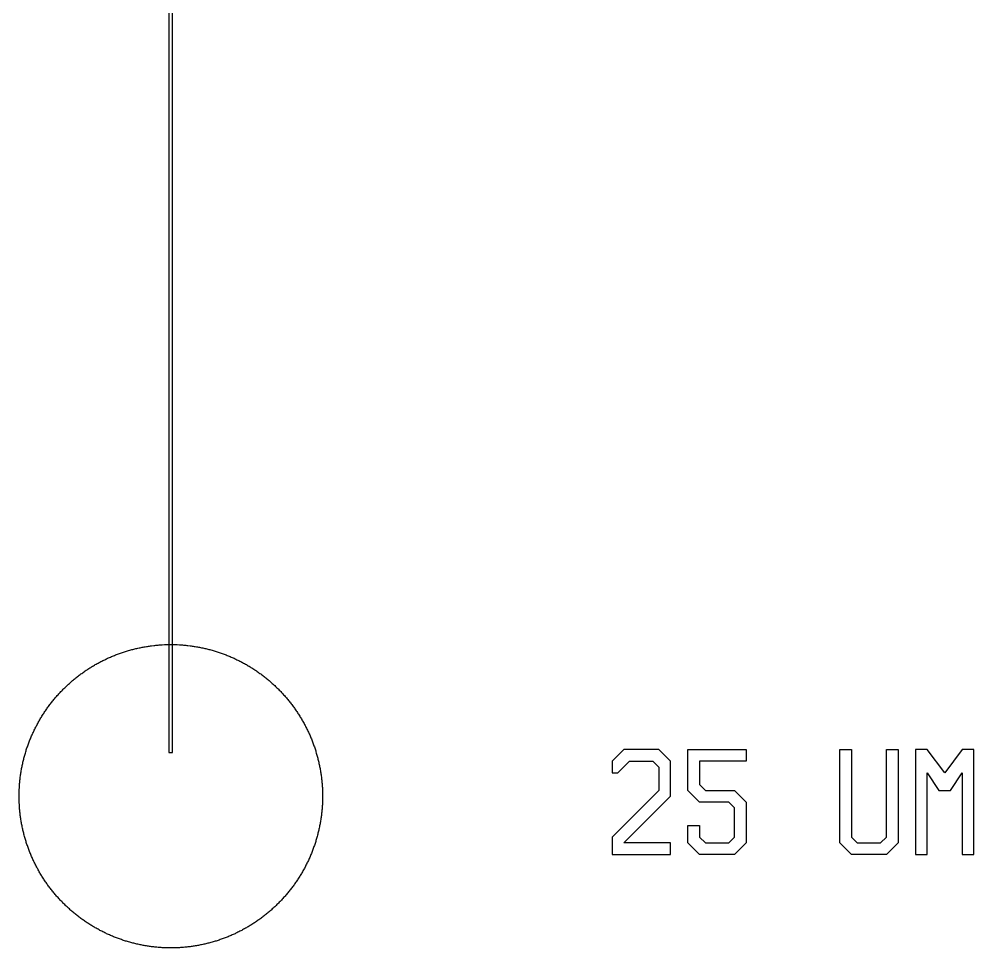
# Model space of a CAD drawing. Extents: x -30714 to 30714, y -38788 to 39084.
# Drawn here: x -999 to 5293, y 21212 to 27334 of the extents above; entities that cross this region are included whole.
import ezdxf

# ---------------------------------------------------------------- set-up
doc = ezdxf.new("R2010")
doc.units = 0
doc.layers.add('New_Layer', color=20, linetype='CONTINUOUS')
doc.layers.add('Poly', color=20, linetype='CONTINUOUS')

msp = doc.modelspace()

# ---------------------------------------------------------------- linework, layer by layer
at = {"layer": 'New_Layer'}
for points in [[(-12.5, 22500), (12.5, 22500), (12.5, 33500), (-12.5, 33500)], [(1000.75, 22197.45), (1000.45, 22183.35), (999.95, 22169.25), (999.25, 22155.2), (998.8, 22148.15), (998.35, 22141.15), (997.85, 22134.15), (997.25, 22127.1), (996.65, 22120.1), (995.95, 22113.05), (995.25, 22106.05), (994.5, 22099.05), (992.8, 22085.05), (991.9, 22078.1), (990.9, 22071.1), (989.9, 22064.15), (988.85, 22057.2), (987.75, 22050.25), (986.55, 22043.25), (985.35, 22036.35), (984.1, 22029.4), (982.8, 22022.5), (981.45, 22015.55), (980.05, 22008.7), (978.6, 22001.8), (977.1, 21994.95), (975.55, 21988.05), (973.95, 21981.2), (972.3, 21974.35), (970.6, 21967.5), (968.85, 21960.65), (967.05, 21953.85), (965.2, 21947.05), (963.35, 21940.3), (961.4, 21933.5), (959.4, 21926.7), (957.4, 21920), (955.3, 21913.25), (953.2, 21906.55), (948.8, 21893.15), (946.5, 21886.45), (944.2, 21879.8), (941.85, 21873.2), (939.45, 21866.55), (937, 21859.95), (934.5, 21853.4), (931.95, 21846.8), (929.35, 21840.25), (926.75, 21833.8), (924.05, 21827.25), (921.3, 21820.7), (918.55, 21814.3), (915.7, 21807.8), (912.85, 21801.4), (909.95, 21795), (907, 21788.6), (904, 21782.25), (900.95, 21775.9), (897.85, 21769.55), (894.7, 21763.2), (891.5, 21756.9), (888.3, 21750.65), (885.05, 21744.45), (881.75, 21738.25), (878.35, 21732), (875, 21725.9), (871.55, 21719.75), (868.05, 21713.6), (864.5, 21707.5), (860.95, 21701.45), (857.3, 21695.35), (853.7, 21689.4), (850, 21683.4), (846.2, 21677.35), (842.45, 21671.45), (838.6, 21665.5), (834.75, 21659.65), (830.85, 21653.8), (826.9, 21648), (822.9, 21642.15), (818.85, 21636.35), (814.8, 21630.65), (810.7, 21624.95), (806.55, 21619.25), (802.35, 21613.6), (798.1, 21607.95), (793.85, 21602.35), (789.55, 21596.8), (785.2, 21591.25), (780.8, 21585.75), (776.35, 21580.25), (771.9, 21574.8), (767.4, 21569.4), (762.85, 21564), (758.25, 21558.6), (753.65, 21553.35), (749, 21548.05), (744.3, 21542.8), (739.55, 21537.55), (734.8, 21532.35), (730.05, 21527.25), (725.15, 21522.1), (720.3, 21517.05), (715.4, 21512), (710.45, 21506.95), (705.45, 21501.95), (700.4, 21497), (695.35, 21492.1), (690.3, 21487.25), (685.15, 21482.35), (680.05, 21477.6), (674.85, 21472.85), (669.6, 21468.1), (664.35, 21463.4), (659.05, 21458.75), (653.8, 21454.15), (648.4, 21449.55), (643, 21445), (637.6, 21440.5), (632.15, 21436.05), (626.65, 21431.6), (621.15, 21427.2), (615.6, 21422.85), (610.05, 21418.55), (604.45, 21414.3), (598.8, 21410.05), (593.15, 21405.85), (587.45, 21401.7), (581.75, 21397.6), (576.05, 21393.55), (570.25, 21389.5), (564.4, 21385.5), (558.6, 21381.55), (552.75, 21377.65), (546.9, 21373.8), (540.95, 21369.95), (535.05, 21366.2), (529, 21362.4), (523, 21358.7), (517.05, 21355.1), (510.95, 21351.45), (504.9, 21347.9), (498.8, 21344.35), (492.65, 21340.85), (486.5, 21337.4), (480.4, 21334.05), (474.15, 21330.65), (467.95, 21327.35), (461.75, 21324.1), (455.5, 21320.9), (449.2, 21317.7), (442.85, 21314.55), (436.5, 21311.45), (430.15, 21308.4), (423.8, 21305.4), (417.4, 21302.45), (411, 21299.55), (404.6, 21296.7), (398.1, 21293.85), (391.7, 21291.1), (385.15, 21288.35), (378.6, 21285.65), (372.15, 21283.05), (365.6, 21280.45), (359, 21277.9), (352.45, 21275.4), (345.85, 21272.95), (339.2, 21270.55), (332.6, 21268.2), (325.95, 21265.9), (319.25, 21263.6), (305.85, 21259.2), (299.15, 21257.1), (292.4, 21255), (285.7, 21253), (278.9, 21251), (272.1, 21249.05), (265.35, 21247.2), (258.55, 21245.35), (251.75, 21243.55), (244.9, 21241.8), (238.05, 21240.1), (231.2, 21238.45), (224.35, 21236.85), (217.45, 21235.3), (210.6, 21233.8), (203.7, 21232.35), (196.85, 21230.95), (189.9, 21229.6), (183, 21228.3), (176.05, 21227.05), (169.15, 21225.85), (162.15, 21224.65), (155.2, 21223.55), (148.25, 21222.5), (141.3, 21221.5), (134.3, 21220.5), (127.35, 21219.6), (113.35, 21217.9), (106.35, 21217.15), (99.35, 21216.45), (92.3, 21215.75), (85.3, 21215.15), (78.25, 21214.55), (71.25, 21214.05), (64.25, 21213.6), (57.2, 21213.15), (43.15, 21212.45), (29.05, 21211.95), (14.95, 21211.65), (0.85, 21211.55), (-13.25, 21211.65), (-27.35, 21211.95), (-41.45, 21212.45), (-55.5, 21213.15), (-62.55, 21213.6), (-69.55, 21214.05), (-76.55, 21214.55), (-83.6, 21215.15), (-90.6, 21215.75), (-97.65, 21216.45), (-104.65, 21217.15), (-111.65, 21217.9), (-125.65, 21219.6), (-132.6, 21220.5), (-139.6, 21221.5), (-146.55, 21222.5), (-153.5, 21223.55), (-160.45, 21224.65), (-167.45, 21225.85), (-174.35, 21227.05), (-181.3, 21228.3), (-188.2, 21229.6), (-195.15, 21230.95), (-202, 21232.35), (-208.9, 21233.8), (-215.75, 21235.3), (-222.65, 21236.85), (-229.5, 21238.45), (-236.35, 21240.1), (-243.2, 21241.8), (-250.05, 21243.55), (-256.85, 21245.35), (-263.65, 21247.2), (-270.4, 21249.05), (-277.2, 21251), (-284, 21253), (-290.7, 21255), (-297.45, 21257.1), (-304.15, 21259.2), (-317.55, 21263.6), (-324.25, 21265.9), (-330.9, 21268.2), (-337.5, 21270.55), (-344.15, 21272.95), (-350.75, 21275.4), (-357.3, 21277.9), (-363.9, 21280.45), (-370.45, 21283.05), (-376.9, 21285.65), (-383.45, 21288.35), (-390, 21291.1), (-396.4, 21293.85), (-402.9, 21296.7), (-409.3, 21299.55), (-415.7, 21302.45), (-422.1, 21305.4), (-428.45, 21308.4), (-434.8, 21311.45), (-441.15, 21314.55), (-447.5, 21317.7), (-453.8, 21320.9), (-460.05, 21324.1), (-466.25, 21327.35), (-472.45, 21330.65), (-478.7, 21334.05), (-484.8, 21337.4), (-490.95, 21340.85), (-497.1, 21344.35), (-503.2, 21347.9), (-509.25, 21351.45), (-515.35, 21355.1), (-521.3, 21358.7), (-527.3, 21362.4), (-533.35, 21366.2), (-539.25, 21369.95), (-545.2, 21373.8), (-551.05, 21377.65), (-556.9, 21381.55), (-562.7, 21385.5), (-568.55, 21389.5), (-574.35, 21393.55), (-580.05, 21397.6), (-585.75, 21401.7), (-591.45, 21405.85), (-597.1, 21410.05), (-602.75, 21414.3), (-608.35, 21418.55), (-613.9, 21422.85), (-619.45, 21427.2), (-624.95, 21431.6), (-630.45, 21436.05), (-635.9, 21440.5), (-641.3, 21445), (-646.7, 21449.55), (-652.1, 21454.15), (-657.35, 21458.75), (-662.65, 21463.4), (-667.9, 21468.1), (-673.15, 21472.85), (-678.35, 21477.6), (-683.45, 21482.35), (-688.6, 21487.25), (-693.65, 21492.1), (-698.7, 21497), (-703.75, 21501.95), (-708.75, 21506.95), (-713.7, 21512), (-718.6, 21517.05), (-723.45, 21522.1), (-728.35, 21527.25), (-733.1, 21532.35), (-737.85, 21537.55), (-742.6, 21542.8), (-747.3, 21548.05), (-751.95, 21553.35), (-756.55, 21558.6), (-761.15, 21564), (-765.7, 21569.4), (-770.2, 21574.8), (-774.65, 21580.25), (-779.1, 21585.75), (-783.5, 21591.25), (-787.85, 21596.8), (-792.15, 21602.35), (-796.4, 21607.95), (-800.65, 21613.6), (-804.85, 21619.25), (-809, 21624.95), (-813.1, 21630.65), (-817.15, 21636.35), (-821.2, 21642.15), (-825.2, 21648), (-829.15, 21653.8), (-833.05, 21659.65), (-836.9, 21665.5), (-840.75, 21671.45), (-844.5, 21677.35), (-848.3, 21683.4), (-852, 21689.4), (-855.6, 21695.35), (-859.25, 21701.45), (-862.8, 21707.5), (-866.35, 21713.6), (-869.85, 21719.75), (-873.3, 21725.9), (-876.65, 21732), (-880.05, 21738.25), (-883.35, 21744.45), (-886.6, 21750.65), (-889.8, 21756.9), (-893, 21763.2), (-896.15, 21769.55), (-899.25, 21775.9), (-902.3, 21782.25), (-905.3, 21788.6), (-908.25, 21795), (-911.15, 21801.4), (-914, 21807.8), (-916.85, 21814.3), (-919.6, 21820.7), (-922.35, 21827.25), (-925.05, 21833.8), (-927.65, 21840.25), (-930.25, 21846.8), (-932.8, 21853.4), (-935.3, 21859.95), (-937.75, 21866.55), (-940.15, 21873.2), (-942.5, 21879.8), (-944.8, 21886.45), (-947.1, 21893.15), (-951.5, 21906.55), (-953.6, 21913.25), (-955.7, 21920), (-957.7, 21926.7), (-959.7, 21933.5), (-961.65, 21940.3), (-963.5, 21947.05), (-965.35, 21953.85), (-967.15, 21960.65), (-968.9, 21967.5), (-970.6, 21974.35), (-972.25, 21981.2), (-973.85, 21988.05), (-975.4, 21994.95), (-976.9, 22001.8), (-978.35, 22008.7), (-979.75, 22015.55), (-981.1, 22022.5), (-982.4, 22029.4), (-983.65, 22036.35), (-984.85, 22043.25), (-986.05, 22050.25), (-987.15, 22057.2), (-988.2, 22064.15), (-989.2, 22071.1), (-990.2, 22078.1), (-991.1, 22085.05), (-992.8, 22099.05), (-993.55, 22106.05), (-994.25, 22113.05), (-994.95, 22120.1), (-995.55, 22127.1), (-996.15, 22134.15), (-996.65, 22141.15), (-997.1, 22148.15), (-997.55, 22155.2), (-998.25, 22169.25), (-998.75, 22183.35), (-999.05, 22197.45), (-999.15, 22211.55), (-999.05, 22225.65), (-998.75, 22239.75), (-998.25, 22253.85), (-997.55, 22267.9), (-997.1, 22274.95), (-996.65, 22281.95), (-996.15, 22288.95), (-995.55, 22296), (-994.95, 22303), (-994.25, 22310.05), (-993.55, 22317.05), (-992.8, 22324.05), (-991.1, 22338.05), (-990.2, 22345), (-989.2, 22352), (-988.2, 22358.95), (-987.15, 22365.9), (-986.05, 22372.85), (-984.85, 22379.85), (-983.65, 22386.75), (-982.4, 22393.7), (-981.1, 22400.6), (-979.75, 22407.55), (-978.35, 22414.4), (-976.9, 22421.3), (-975.4, 22428.15), (-973.85, 22435.05), (-972.25, 22441.9), (-970.6, 22448.75), (-968.9, 22455.6), (-967.15, 22462.45), (-965.35, 22469.25), (-963.5, 22476.05), (-961.65, 22482.8), (-959.7, 22489.6), (-957.7, 22496.4), (-955.7, 22503.1), (-953.6, 22509.85), (-951.5, 22516.55), (-947.1, 22529.95), (-944.8, 22536.65), (-942.5, 22543.3), (-940.15, 22549.9), (-937.75, 22556.55), (-935.3, 22563.15), (-932.8, 22569.7), (-930.25, 22576.3), (-927.65, 22582.85), (-925.05, 22589.3), (-922.35, 22595.85), (-919.6, 22602.4), (-916.85, 22608.8), (-914, 22615.3), (-911.15, 22621.7), (-908.25, 22628.1), (-905.3, 22634.5), (-902.3, 22640.85), (-899.25, 22647.2), (-896.15, 22653.55), (-893, 22659.9), (-889.8, 22666.2), (-886.6, 22672.45), (-883.35, 22678.65), (-880.05, 22684.85), (-876.65, 22691.1), (-873.3, 22697.2), (-869.85, 22703.35), (-866.35, 22709.5), (-862.8, 22715.6), (-859.25, 22721.65), (-855.6, 22727.75), (-852, 22733.7), (-848.3, 22739.7), (-844.5, 22745.75), (-840.75, 22751.65), (-836.9, 22757.6), (-833.05, 22763.45), (-829.15, 22769.3), (-825.2, 22775.1), (-821.2, 22780.95), (-817.15, 22786.75), (-813.1, 22792.45), (-809, 22798.15), (-804.85, 22803.85), (-800.65, 22809.5), (-796.4, 22815.15), (-792.15, 22820.75), (-787.85, 22826.3), (-783.5, 22831.85), (-779.1, 22837.35), (-774.65, 22842.85), (-770.2, 22848.3), (-765.7, 22853.7), (-761.15, 22859.1), (-756.55, 22864.5), (-751.95, 22869.75), (-747.3, 22875.05), (-742.6, 22880.3), (-737.85, 22885.55), (-733.1, 22890.75), (-728.35, 22895.85), (-723.45, 22901), (-718.6, 22906.05), (-713.7, 22911.1), (-708.75, 22916.15), (-703.75, 22921.15), (-698.7, 22926.1), (-693.65, 22931), (-688.6, 22935.85), (-683.45, 22940.75), (-678.35, 22945.5), (-673.15, 22950.25), (-667.9, 22955), (-662.65, 22959.7), (-657.35, 22964.35), (-652.1, 22968.95), (-646.7, 22973.55), (-641.3, 22978.1), (-635.9, 22982.6), (-630.45, 22987.05), (-624.95, 22991.5), (-619.45, 22995.9), (-613.9, 23000.25), (-608.35, 23004.55), (-602.75, 23008.8), (-597.1, 23013.05), (-591.45, 23017.25), (-585.75, 23021.4), (-580.05, 23025.5), (-574.35, 23029.55), (-568.55, 23033.6), (-562.7, 23037.6), (-556.9, 23041.55), (-551.05, 23045.45), (-545.2, 23049.3), (-539.25, 23053.15), (-533.35, 23056.9), (-527.3, 23060.7), (-521.3, 23064.4), (-515.35, 23068), (-509.25, 23071.65), (-503.2, 23075.2), (-497.1, 23078.75), (-490.95, 23082.25), (-484.8, 23085.7), (-478.7, 23089.05), (-472.45, 23092.45), (-466.25, 23095.75), (-460.05, 23099), (-453.8, 23102.2), (-447.5, 23105.4), (-441.15, 23108.55), (-434.8, 23111.65), (-428.45, 23114.7), (-422.1, 23117.7), (-415.7, 23120.65), (-409.3, 23123.55), (-402.9, 23126.4), (-396.4, 23129.25), (-390, 23132), (-383.45, 23134.75), (-376.9, 23137.45), (-370.45, 23140.05), (-363.9, 23142.65), (-357.3, 23145.2), (-350.75, 23147.7), (-344.15, 23150.15), (-337.5, 23152.55), (-330.9, 23154.9), (-324.25, 23157.2), (-317.55, 23159.5), (-304.15, 23163.9), (-297.45, 23166), (-290.7, 23168.1), (-284, 23170.1), (-277.2, 23172.1), (-270.4, 23174.05), (-263.65, 23175.9), (-256.85, 23177.75), (-250.05, 23179.55), (-243.2, 23181.3), (-236.35, 23183), (-229.5, 23184.65), (-222.65, 23186.25), (-215.75, 23187.8), (-208.9, 23189.3), (-202, 23190.75), (-195.15, 23192.15), (-188.2, 23193.5), (-181.3, 23194.8), (-174.35, 23196.05), (-167.45, 23197.25), (-160.45, 23198.45), (-153.5, 23199.55), (-146.55, 23200.6), (-139.6, 23201.6), (-132.6, 23202.6), (-125.65, 23203.5), (-111.65, 23205.2), (-104.65, 23205.95), (-97.65, 23206.65), (-90.6, 23207.35), (-83.6, 23207.95), (-76.55, 23208.55), (-69.55, 23209.05), (-62.55, 23209.5), (-55.5, 23209.95), (-41.45, 23210.65), (-27.35, 23211.15), (-13.25, 23211.45), (0.85, 23211.55), (14.95, 23211.45), (29.05, 23211.15), (43.15, 23210.65), (57.2, 23209.95), (64.25, 23209.5), (71.25, 23209.05), (78.25, 23208.55), (85.3, 23207.95), (92.3, 23207.35), (99.35, 23206.65), (106.35, 23205.95), (113.35, 23205.2), (127.35, 23203.5), (134.3, 23202.6), (141.3, 23201.6), (148.25, 23200.6), (155.2, 23199.55), (162.15, 23198.45), (169.15, 23197.25), (176.05, 23196.05), (183, 23194.8), (189.9, 23193.5), (196.85, 23192.15), (203.7, 23190.75), (210.6, 23189.3), (217.45, 23187.8), (224.35, 23186.25), (231.2, 23184.65), (238.05, 23183), (244.9, 23181.3), (251.75, 23179.55), (258.55, 23177.75), (265.35, 23175.9), (272.1, 23174.05), (278.9, 23172.1), (285.7, 23170.1), (292.4, 23168.1), (299.15, 23166), (305.85, 23163.9), (319.25, 23159.5), (325.95, 23157.2), (332.6, 23154.9), (339.2, 23152.55), (345.85, 23150.15), (352.45, 23147.7), (359, 23145.2), (365.6, 23142.65), (372.15, 23140.05), (378.6, 23137.45), (385.15, 23134.75), (391.7, 23132), (398.1, 23129.25), (404.6, 23126.4), (411, 23123.55), (417.4, 23120.65), (423.8, 23117.7), (430.15, 23114.7), (436.5, 23111.65), (442.85, 23108.55), (449.2, 23105.4), (455.5, 23102.2), (461.75, 23099), (467.95, 23095.75), (474.15, 23092.45), (480.4, 23089.05), (486.5, 23085.7), (492.65, 23082.25), (498.8, 23078.75), (504.9, 23075.2), (510.95, 23071.65), (517.05, 23068), (523, 23064.4), (529, 23060.7), (535.05, 23056.9), (540.95, 23053.15), (546.9, 23049.3), (552.75, 23045.45), (558.6, 23041.55), (564.4, 23037.6), (570.25, 23033.6), (576.05, 23029.55), (581.75, 23025.5), (587.45, 23021.4), (593.15, 23017.25), (598.8, 23013.05), (604.45, 23008.8), (610.05, 23004.55), (615.6, 23000.25), (621.15, 22995.9), (626.65, 22991.5), (632.15, 22987.05), (637.6, 22982.6), (643, 22978.1), (648.4, 22973.55), (653.8, 22968.95), (659.05, 22964.35), (664.35, 22959.7), (669.6, 22955), (674.85, 22950.25), (680.05, 22945.5), (685.15, 22940.75), (690.3, 22935.85), (695.35, 22931), (700.4, 22926.1), (705.45, 22921.15), (710.45, 22916.15), (715.4, 22911.1), (720.3, 22906.05), (725.15, 22901), (730.05, 22895.85), (734.8, 22890.75), (739.55, 22885.55), (744.3, 22880.3), (749, 22875.05), (753.65, 22869.75), (758.25, 22864.5), (762.85, 22859.1), (767.4, 22853.7), (771.9, 22848.3), (776.35, 22842.85), (780.8, 22837.35), (785.2, 22831.85), (789.55, 22826.3), (793.85, 22820.75), (798.1, 22815.15), (802.35, 22809.5), (806.55, 22803.85), (810.7, 22798.15), (814.8, 22792.45), (818.85, 22786.75), (822.9, 22780.95), (826.9, 22775.1), (830.85, 22769.3), (834.75, 22763.45), (838.6, 22757.6), (842.45, 22751.65), (846.2, 22745.75), (850, 22739.7), (853.7, 22733.7), (857.3, 22727.75), (860.95, 22721.65), (864.5, 22715.6), (868.05, 22709.5), (871.55, 22703.35), (875, 22697.2), (878.35, 22691.1), (881.75, 22684.85), (885.05, 22678.65), (888.3, 22672.45), (891.5, 22666.2), (894.7, 22659.9), (897.85, 22653.55), (900.95, 22647.2), (904, 22640.85), (907, 22634.5), (909.95, 22628.1), (912.85, 22621.7), (915.7, 22615.3), (918.55, 22608.8), (921.3, 22602.4), (924.05, 22595.85), (926.75, 22589.3), (929.35, 22582.85), (931.95, 22576.3), (934.5, 22569.7), (937, 22563.15), (939.45, 22556.55), (941.85, 22549.9), (944.2, 22543.3), (946.5, 22536.65), (948.8, 22529.95), (953.2, 22516.55), (955.3, 22509.85), (957.4, 22503.1), (959.4, 22496.4), (961.4, 22489.6), (963.35, 22482.8), (965.2, 22476.05), (967.05, 22469.25), (968.85, 22462.45), (970.6, 22455.6), (972.3, 22448.75), (973.95, 22441.9), (975.55, 22435.05), (977.1, 22428.15), (978.6, 22421.3), (980.05, 22414.4), (981.45, 22407.55), (982.8, 22400.6), (984.1, 22393.7), (985.35, 22386.75), (986.55, 22379.85), (987.75, 22372.85), (988.85, 22365.9), (989.9, 22358.95), (990.9, 22352), (991.9, 22345), (992.8, 22338.05), (994.5, 22324.05), (995.25, 22317.05), (995.95, 22310.05), (996.65, 22303), (997.25, 22296), (997.85, 22288.95), (998.35, 22281.95), (998.8, 22274.95), (999.25, 22267.9), (999.95, 22253.85), (1000.45, 22239.75), (1000.75, 22225.65), (1000.85, 22211.55)]]:
    msp.add_lwpolyline(points, close=True, dxfattribs=at)
at = {"layer": 'Poly'}
for points in [[(2946.823, 22365.258), (3023.746, 22442.181), (3177.592, 22442.181), (3216.054, 22403.719), (3216.054, 22249.873), (2908.362, 21942.181), (2908.362, 21826.796), (3292.977, 21826.796), (3292.977, 21903.719), (2985.285, 21903.719), (3292.977, 22211.412), (3292.977, 22442.181), (3216.054, 22519.104), (2985.285, 22519.104), (2908.362, 22442.181), (2908.362, 22365.258)], [(3792.977, 22442.181), (3485.285, 22442.181), (3485.285, 22288.335), (3523.746, 22249.873), (3716.054, 22249.873), (3792.977, 22172.95), (3792.977, 21903.719), (3716.054, 21826.796), (3485.285, 21826.796), (3408.362, 21903.719), (3408.362, 22019.104), (3485.285, 22019.104), (3485.285, 21942.181), (3523.746, 21903.719), (3677.592, 21903.719), (3716.054, 21942.181), (3716.054, 22134.488), (3677.592, 22172.95), (3485.285, 22172.95), (3408.362, 22249.873), (3408.362, 22519.104), (3792.977, 22519.104)], [(4485.285, 22519.104), (4485.285, 21942.181), (4523.746, 21903.719), (4677.592, 21903.719), (4716.054, 21942.181), (4716.054, 22519.104), (4792.977, 22519.104), (4792.977, 21903.719), (4716.054, 21826.796), (4485.285, 21826.796), (4408.362, 21903.719), (4408.362, 22519.104)], [(4985.285, 21826.796), (4985.285, 22365.258), (5062.208, 22249.873), (5139.131, 22249.873), (5216.054, 22365.258), (5216.054, 21826.796), (5292.977, 21826.796), (5292.977, 22519.104), (5216.054, 22519.104), (5100.669, 22365.258), (4985.285, 22519.104), (4908.362, 22519.104), (4908.362, 21826.796)]]:
    msp.add_lwpolyline(points, close=True, dxfattribs=at)

doc.saveas('drawing.dxf')
